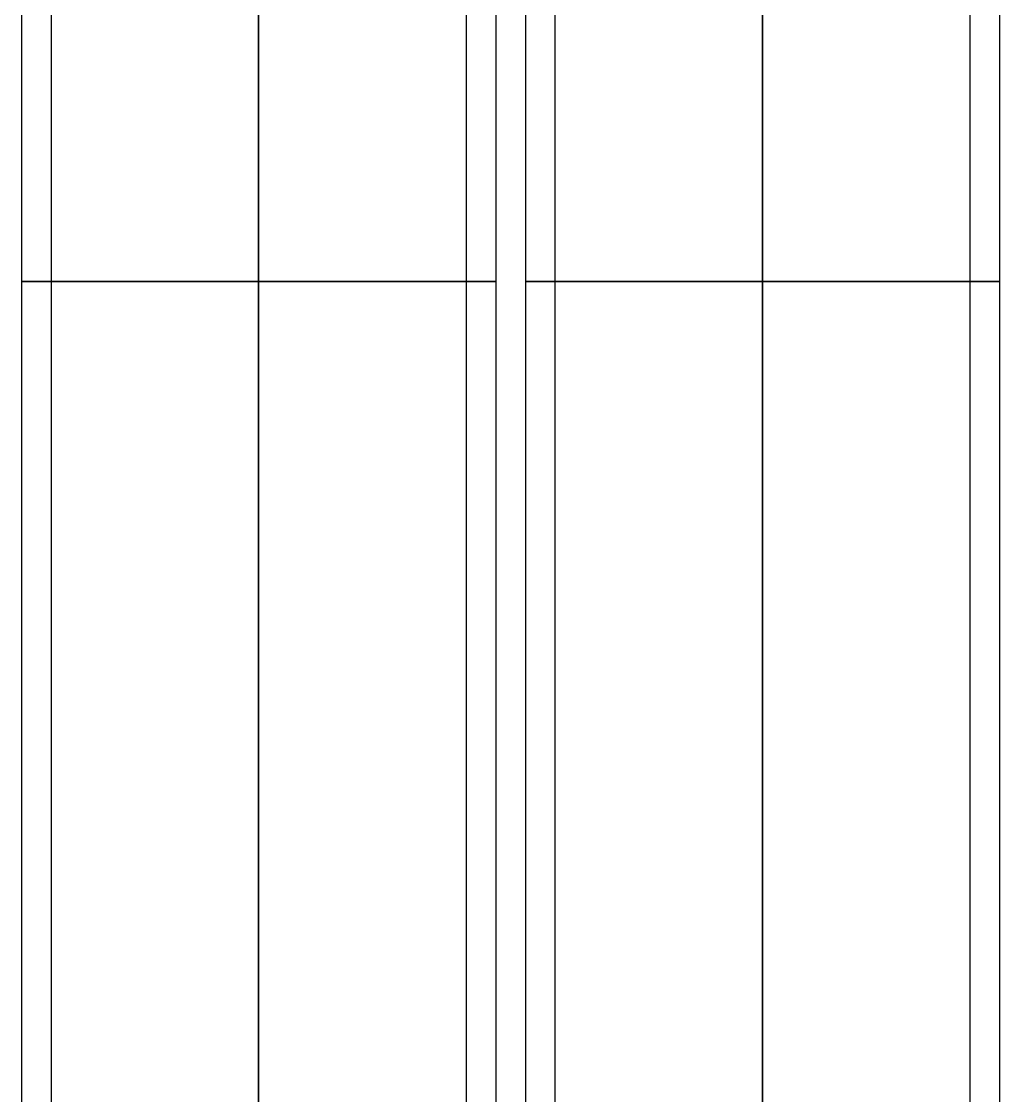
# Model space of a CAD drawing. Header units: millimetres. Extents: x -17 to 2899, y 470 to 1252.
# Drawn here: x 1173.6 to 1206.6, y 506.24 to 542.48 of the extents above; entities that cross this region are included whole.
import ezdxf

# ---------------------------------------------------------------- set-up
doc = ezdxf.new("R2010")
doc.units = ezdxf.units.MM
doc.header["$MEASUREMENT"] = 0
doc.layers.add('Default', color=7, linetype='Continuous', true_color=0x000000)

# ---------------------------------------------------------------- blocks, each defined once
blk = doc.blocks.new('lower tube_Rr 105mm')
at = {"layer": 'Default'}
for p, q in [((-8, 105), (-8, 0)), ((-7, 105), (-7, 0)), ((0, 0, 7), (0, 105, 7)), ((0, 105, -7), (0, 0, -7)), ((0, 105, 8), (0, 0, 8)), ((0, 0, -8), (0, 105, -8)), ((7, 105), (7, 0)), ((8, 105), (8, 0))]:
    blk.add_line(p, q, dxfattribs=at)
at = {"layer": 'Default', "extrusion": (0, 1, 0)}
for radius, start, end in [(8, 270, 90), (7, 270, 90), (8, 90, 270), (7, 90, 270)]:
    blk.add_arc((0, 0, 52.5), radius, start, end, dxfattribs=at)
blk = doc.blocks.new('STANDARD SIDEBOARD DOUBLE')
at = {"layer": 'Default'}
blk.add_blockref('lower tube_Rr 105mm', (1181.602, 481.203, 982.897), dxfattribs=at)
at = {"layer": 'Default', "extrusion": (-2.8752e-23, -9.37307e-34, -1), "rotation": 359.9999999999999}
blk.add_blockref('lower tube_Rr 105mm', (-1198.603, 481.203, -982.897), dxfattribs=at)

msp = doc.modelspace()

# ---------------------------------------------------------------- block references
at = {"layer": 'Default'}
msp.add_blockref('STANDARD SIDEBOARD DOUBLE', (0, 0), dxfattribs=at)

doc.saveas('drawing.dxf')
